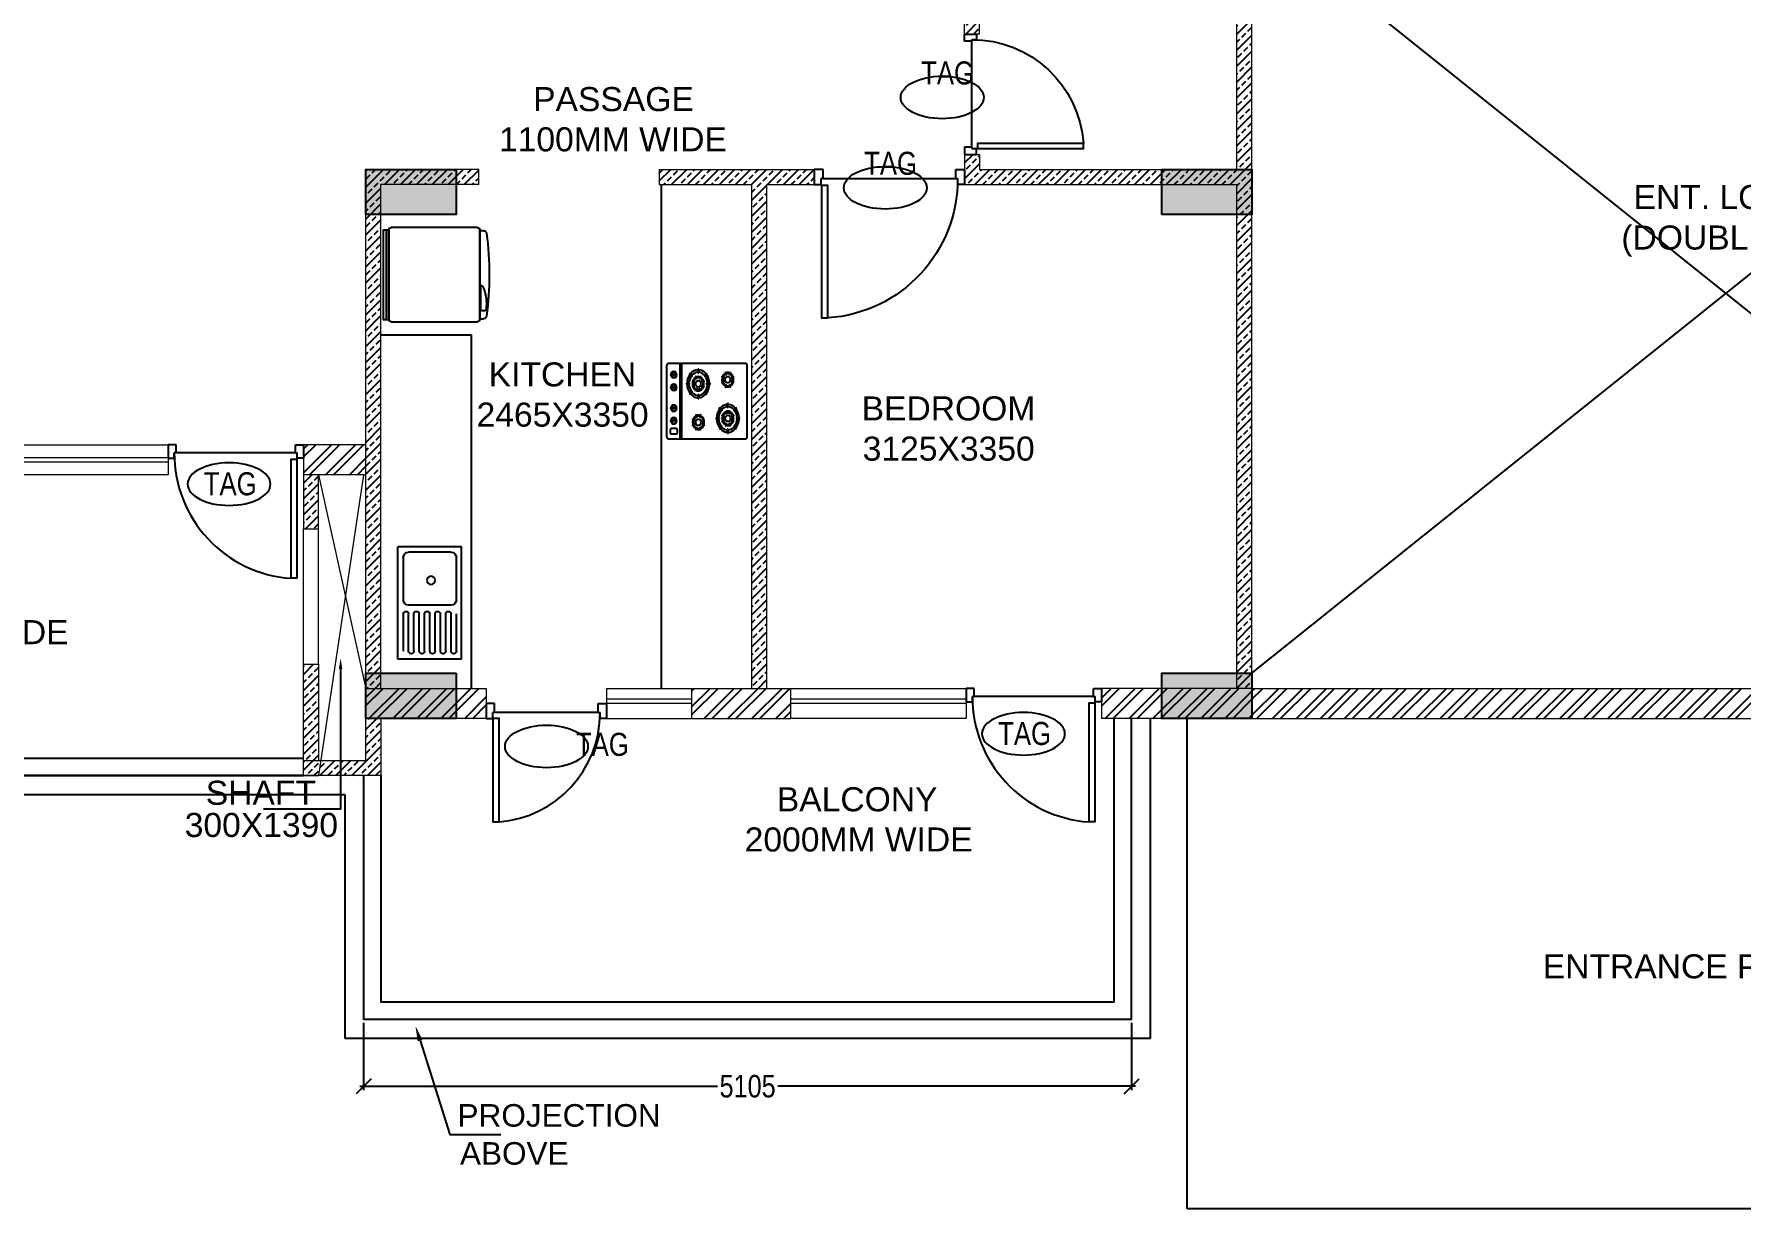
# Model space of a CAD drawing. Header units: millimetres. Extents: x 1255966 to 1543449, y 318653 to 465396.
# Drawn here: x 1392625 to 1403971, y 405778 to 413589 of the extents above; entities that cross this region are included whole.
import ezdxf
from ezdxf.enums import TextEntityAlignment as Align

# ---------------------------------------------------------------- set-up
doc = ezdxf.new("R2010")
doc.units = ezdxf.units.MM
doc.header["$LTSCALE"] = 500
doc.header["$MEASUREMENT"] = 0
doc.linetypes.add('HIDDEN', pattern=[0.375, 0.25, -0.125])
doc.layers.get('Defpoints').update_dxf_attribs({"lineweight": 0})
for name, color, linetype in [('AHC-A-FURNITURE', 2, 'Continuous'), ('Cornice', 252, 'Continuous'), ('DOOR', 8, 'Continuous'), ('FIXTURE', 251, 'Continuous'), ('FIXTURE-KITCHEN', 251, 'Continuous'), ('TEXT-RM NAME', 6, 'Continuous'), ('TOWER AREA COLUMN.', 6, 'Continuous')]:
    doc.layers.add(name, color=color, linetype=linetype)
for name, color, linetype, lineweight in [('CILL', 8, 'Continuous', 13), ('TILE', 252, 'Continuous', 13), ('TOWER COL HATCH', 253, 'Continuous', 20), ('Wall', 2, 'Continuous', 15), ('WIN', 144, 'Continuous', 15)]:
    doc.layers.add(name, color=color, linetype=linetype, lineweight=lineweight)
for name, color, linetype, true_color in [('PROJECTION', 7, 'HIDDEN', 0xff4000), ('RAILING', 7, 'Continuous', 0xadadad), ('STAIR', 7, 'Continuous', 0x3f4f7f)]:
    doc.layers.add(name, color=color, linetype=linetype, true_color=true_color)
doc.styles.add('D50', font='arial.ttf', dxfattribs={"width": 0.8})
doc.styles.add('simplex', font='simplex.shx')
doc.styles.get("Standard").update_dxf_attribs({"font": 'arial.ttf'})
pattern_1 = [(45, (1157523.66, 750672.71), (-53.033009, 53.033009), []), (45, (1157576.69, 750672.71), (-53.033009, 53.033009), [37.5, -18.75])]
pattern_2 = [(45, (1157523.66, 750672.71), (-79.549513, 79.549513), []), (45, (1157576.69, 750672.71), (-79.549513, 79.549513), [])]
pattern_3 = [(45, (1157523.66, 723982.806), (-53.033009, 53.033009), []), (45, (1157576.69, 723982.806), (-53.033009, 53.033009), [37.5, -18.75])]

# ---------------------------------------------------------------- blocks, each defined once
blk = doc.blocks.new('DOOR 900')
at = {"layer": 'DOOR', "ltscale": 100}
for p, q in [((0, 15), (93, 15)), ((0, -40), (0, 15)), ((93, 15), (93, -28)), ((56, -40), (0, -40)), ((93, -28), (56, -28)), ((56, -40), (56, -28)), ((56, -40), (56, -860)), ((56, -860), (0, -860)), ((0, -860), (0, -915)), ((0, -915), (93, -915)), ((56, -860), (56, -872)), ((93, -872), (56, -872)), ((93, -915), (93, -872))]:
    blk.add_line(p, q, dxfattribs=at)
blk.add_lwpolyline([(100, -30), (918, -30), (918, -70), (100, -70)], close=True, dxfattribs=at)
blk.add_arc((60, -12), 860, 269.6845, 356.1038, dxfattribs=at)
blk = doc.blocks.new('DOOR 750')
at = {"layer": 'DOOR', "ltscale": 100}
for p, q in [((0, 730), (100, 730)), ((0, 675), (0, 730)), ((100, 687), (60, 687)), ((60, 675), (60, 687)), ((100, 730), (100, 687)), ((60, 675), (0, 675)), ((60, 675), (60, -15)), ((60, -15), (0, -15)), ((0, -15), (0, -70)), ((0, -70), (100, -70)), ((60, -15), (60, -27)), ((100, -27), (60, -27)), ((100, -70), (100, -27))]:
    blk.add_line(p, q, dxfattribs=at)
blk.add_lwpolyline([(100, -25), (788, -25), (788, 15), (100, 15)], close=True, dxfattribs=at)
at = {"layer": 'DOOR', "linetype": 'Continuous'}
blk.add_arc((62, -41), 728, 4.4383, 90.1592, dxfattribs=at)
at = {"layer": 'Defpoints', "ltscale": 100, "style": 'simplex', "width": 0.8}
blk.add_attdef('D750', (285, 36), '', height=100, dxfattribs=at)
blk = doc.blocks.new('A$C614879CD')
at = {"layer": 'FIXTURE', "ltscale": 0.5}
for p, q in [((450, 794), (0, 794)), ((0, 794), (0, 0)), ((38, 737), (38, 475)), ((75, 737), (75, 475)), ((113, 737), (113, 475)), ((150, 737), (150, 475)), ((188, 737), (188, 475)), ((225, 737), (225, 475)), ((263, 737), (263, 475)), ((300, 737), (300, 475)), ((338, 737), (338, 475)), ((375, 737), (375, 475)), ((413, 737), (413, 475)), ((450, 794), (450, 0)), ((38, 375), (38, 75)), ((375, 413), (75, 413)), ((413, 375), (413, 75)), ((450, 0), (0, 0)), ((375, 38), (75, 38))]:
    blk.add_line(p, q, dxfattribs=at)
blk.add_circle((233, 237), 28.8, dxfattribs=at)
for centre, radius, start, end in [((94, 737), 18.8, 0, 180), ((169, 737), 18.8, 0, 180), ((244, 737), 18.8, 0, 180), ((319, 737), 18.8, 0, 180), ((394, 737), 18.8, 0, 180), ((56, 475), 18.8, 180, 0), ((75, 375), 37.5, 90, 180), ((131, 475), 18.8, 180, 0), ((206, 475), 18.8, 180, 0), ((281, 475), 18.8, 180, 0), ((356, 475), 18.8, 180, 0), ((375, 375), 37.5, 0, 90), ((75, 75), 37.5, 180, 270), ((375, 75), 37.5, 270, 0)]:
    blk.add_arc(centre, radius, start, end, dxfattribs=at)
blk = doc.blocks.new('BURNER')
at = {"layer": 'FIXTURE-KITCHEN'}
for p, q in [((-251, 524), (-251, 12)), ((236, 536), (-236, 536)), ((-217, 507), (-217, 470)), ((-190, 513), (-210, 513)), ((-210, 464), (-190, 464)), ((-182, 470), (-182, 507)), ((-124, 475), (-138, 502)), ((-121, 476), (-136, 502)), ((-40, 475), (-55, 502)), ((-38, 476), (-52, 502)), ((98, 475), (83, 502)), ((100, 476), (86, 502)), ((181, 475), (167, 502)), ((184, 476), (170, 502)), ((251, 12), (251, 524)), ((251, 448), (-251, 448)), ((-251, 448), (-251, 436)), ((-251, 436), (251, 436)), ((-188, 343), (-172, 338)), ((-157, 350), (-163, 363)), ((-151, 352), (-158, 365)), ((-130, 352), (-123, 365)), ((-124, 350), (-117, 363)), ((-109, 338), (-93, 343)), ((62, 364), (44, 379)), ((68, 369), (50, 383)), ((62, 364), (68, 369)), ((68, 344), (84, 339)), ((100, 351), (93, 364)), ((105, 353), (98, 366)), ((112, 383), (112, 404)), ((112, 383), (120, 383)), ((120, 383), (120, 404)), ((127, 353), (133, 366)), ((132, 351), (139, 364)), ((148, 339), (164, 344)), ((164, 369), (182, 383)), ((164, 369), (170, 364)), ((170, 364), (188, 379)), ((251, 436), (251, 448)), ((-190, 339), (-174, 334)), ((-190, 311), (-174, 316)), ((-188, 307), (-172, 312)), ((-163, 287), (-157, 300)), ((-158, 285), (-151, 298)), ((-123, 285), (-130, 298)), ((-117, 287), (-124, 300)), ((-109, 312), (-93, 307)), ((-106, 334), (-90, 339)), ((-106, 316), (-90, 311)), ((44, 329), (18, 329)), ((44, 322), (18, 322)), ((44, 329), (44, 322)), ((62, 287), (44, 272)), ((68, 282), (50, 268)), ((62, 287), (68, 282)), ((68, 307), (84, 312)), ((76, 337), (89, 332)), ((76, 314), (89, 319)), ((93, 287), (100, 300)), ((98, 286), (105, 298)), ((112, 247), (112, 268)), ((112, 268), (120, 268)), ((120, 247), (120, 268)), ((133, 286), (127, 298)), ((139, 287), (132, 300)), ((148, 312), (164, 307)), ((150, 334), (166, 340)), ((150, 317), (166, 312)), ((170, 287), (164, 282)), ((164, 282), (182, 268)), ((170, 287), (188, 272)), ((214, 329), (188, 329)), ((188, 329), (188, 322)), ((214, 322), (188, 322)), ((-212, 133), (-186, 133)), ((-212, 126), (-186, 126)), ((-168, 168), (-186, 182)), ((-186, 126), (-186, 133)), ((-162, 173), (-180, 187)), ((-168, 168), (-162, 173)), ((-148, 138), (-164, 143)), ((-148, 121), (-164, 115)), ((-145, 142), (-161, 148)), ((-145, 116), (-161, 111)), ((-137, 168), (-130, 155)), ((-131, 169), (-125, 157)), ((-118, 208), (-118, 187)), ((-110, 187), (-118, 187)), ((-110, 208), (-110, 187)), ((-96, 169), (-103, 157)), ((-91, 168), (-97, 155)), ((-74, 141), (-87, 136)), ((-74, 118), (-87, 122)), ((-66, 148), (-82, 142)), ((-66, 111), (-82, 116)), ((-66, 173), (-47, 187)), ((-60, 168), (-66, 173)), ((-60, 168), (-41, 182)), ((-42, 133), (-16, 133)), ((-42, 126), (-42, 133)), ((-42, 126), (-16, 126)), ((109, 139), (93, 144)), ((109, 121), (93, 116)), ((111, 143), (95, 148)), ((111, 117), (95, 112)), ((120, 168), (126, 155)), ((125, 170), (132, 157)), ((160, 170), (154, 157)), ((166, 168), (159, 155)), ((190, 148), (174, 143)), ((190, 112), (174, 117)), ((193, 144), (177, 139)), ((193, 116), (177, 121)), ((-236, 0), (236, 0)), ((-168, 91), (-186, 76)), ((-162, 86), (-180, 72)), ((-162, 86), (-168, 91)), ((-130, 104), (-137, 91)), ((-124, 102), (-131, 89)), ((-110, 72), (-118, 72)), ((-118, 72), (-118, 51)), ((-110, 72), (-110, 51)), ((-103, 102), (-96, 89)), ((-97, 104), (-91, 91)), ((-60, 91), (-66, 86)), ((-66, 86), (-47, 72)), ((-60, 91), (-41, 76)), ((126, 105), (120, 92)), ((132, 103), (125, 90)), ((154, 103), (160, 90)), ((159, 105), (166, 92))]:
    blk.add_line(p, q, dxfattribs=at)
for centre, major_axis, start_param, end_param in [((-236, 524), (14.9, 0), 1.570796, 3.141593), ((-210, 507), (-7.44, 0), 4.712389, 6.283185), ((-210, 470), (7.44, 0), 3.141593, 4.712389), ((-190, 507), (-7.44, 0), 3.141593, 4.712389), ((-190, 470), (7.44, 0), -1.570796, 0), ((-130, 489), (23.2, 0), 2.35619449022218, 8.639379797401762), ((-130, 489), (-18, 0), -1.080244, 1.895438), ((-130, 489), (-18, 0), 2.061349, 5.037031), ((-46, 489), (-23.2, 0), 2.356194490162608, 8.639379797342192), ((-46, 489), (-18, 0), -1.080244, 1.895438), ((-46, 489), (-18, 0), 2.061349, 5.037031), ((92, 489), (-23.2, 0), 0.000001, 6.283186), ((92, 489), (18, 0), 2.061349, 5.037031), ((92, 489), (18, 0), -1.080244, 1.895438), ((176, 489), (-23.2, 0), 2.356194490162608, 8.639379797342192), ((176, 489), (18, 0), 2.061349, 5.037031), ((176, 489), (18, 0), -1.080244, 1.895438), ((236, 524), (14.9, 0), 0, 1.570796), ((-140, 325), (53, 0), 2.692222, 2.804642), ((-140, 325), (47.7, 0), 2.025852, 2.685904), ((-140, 325), (-40.9, 0), -1.105433, -0.466102), ((-140, 325), (21.7, 0), 3.331856, 9.615041), ((-140, 325), (-53, 0), -1.234415, -1.121996), ((-140, 325), (-35.6, 0), -1.261939, -1.094578), ((-140, 325), (-47.7, 0), 4.382509, 5.042491), ((-140, 325), (-40.9, 0), 4.392894, 5.032143), ((-140, 325), (-35.6, 0), 4.236469, 4.40383), ((-140, 325), (53, 0), 1.122196, 1.234615), ((-140, 325), (40.9, 0), 0.466209, 1.105693), ((-140, 325), (-47.7, 0), 3.597374, 4.257556), ((-140, 325), (-53, 0), 3.478626, 3.591046), ((116, 326), (-93, 0), -0.740584, -0.044815), ((116, 326), (76.9, 0), 2.410431, 3.087356), ((116, 326), (-98, 0), -0.827933, -0.742864), ((116, 326), (93, 0), 1.615611, 2.31138), ((116, 326), (-76.9, 0), -1.51656, -0.839634), ((116, 326), (47.7, 0), 2.025852, 2.685904), ((116, 326), (40.9, 0), 2.036159, 2.675491), ((116, 326), (53, 0), 1.907177, 2.019597), ((116, 326), (-21.7, 0), 2.35619449012989, 8.639379797309477), ((116, 326), (-35.6, 0), -1.261939, -1.094578), ((116, 326), (47.7, 0), 1.240917, 1.900898), ((116, 326), (40.9, 0), 1.251301, 1.890551), ((116, 326), (-98, 0), 4.669854, 4.754924), ((116, 326), (-93, 0), 3.971805, 4.667574), ((116, 326), (76.9, 0), 0.839634, 1.51656), ((116, 326), (-35.6, 0), 4.236469, 4.40383), ((116, 326), (53, 0), 1.122196, 1.234615), ((116, 326), (-40.9, 0), 3.607802, 4.247285), ((116, 326), (47.7, 0), 0.455781, 1.115964), ((116, 326), (-53, 0), 3.478626, 3.591046), ((116, 326), (-76.9, 0), 3.195829, 3.872755), ((116, 326), (98, 0), 0.742864, 0.827933), ((116, 326), (-93, 0), 3.186407, 3.882176), ((-140, 325), (53, 0), 3.477537, 3.589957), ((-140, 325), (-47.7, 0), -0.330736, 0.329617), ((-140, 325), (-47.7, 0), 0.45457, 1.115278), ((-140, 325), (-40.9, 0), -0.320493, 0.319189), ((-140, 325), (40.9, 0), 3.606391, 4.246486), ((-140, 325), (-35.6, 0), -0.477068, -0.309706), ((-140, 325), (-35.6, 0), 0.308207, 0.475568), ((-140, 325), (-53, 0), 1.121579, 1.233999), ((-140, 325), (35.6, 0), 4.235549, 4.402911), ((-140, 325), (-47.7, 0), 1.240231, 1.901139), ((-140, 325), (-40.9, 0), 1.250502, 1.890831), ((-140, 325), (-35.6, 0), 1.879976, 2.047338), ((-140, 325), (53, 0), -1.234199, -1.121779), ((-140, 325), (40.9, 0), -1.105152, -0.464905), ((-140, 325), (47.7, 0), -1.1155, -0.454663), ((-140, 325), (35.6, 0), 0.30983, 0.477191), ((-140, 325), (-35.6, 0), 2.665901, 2.833262), ((-140, 325), (-40.9, 0), 2.822296, 3.462193), ((-140, 325), (-47.7, 0), 2.811883, 3.47242), ((-140, 325), (53, 0), -0.448447, -0.336028), ((116, 326), (98, 0), 3.099058, 3.184127), ((116, 326), (93, 0), 3.186407, 3.882176), ((116, 326), (-76.9, 0), 0.054236, 0.731162), ((116, 326), (-98, 0), 0.742864, 0.827933), ((116, 326), (-93, 0), 0.830213, 1.525982), ((116, 326), (76.9, 0), 3.981227, 4.658153), ((116, 326), (47.7, 0), 2.810857, 3.47121), ((116, 326), (-47.7, 0), 0.45457, 1.115278), ((116, 326), (40.9, 0), 2.8211, 3.460782), ((116, 326), (-42.4, 0), -0.44937, -0.336951), ((116, 326), (-42.4, 0), 0.335945, 0.448364), ((116, 326), (-40.9, 0), 0.464798, 1.104893), ((116, 326), (-35.6, 0), -0.477068, -0.309706), ((116, 326), (35.6, 0), 3.449799, 3.617161), ((116, 326), (-53, 0), 1.121579, 1.233999), ((116, 326), (35.6, 0), 4.235549, 4.402911), ((116, 326), (47.7, 0), 4.381824, 5.042732), ((116, 326), (40.9, 0), 4.392095, 5.032424), ((116, 326), (98, 0), 4.669854, 4.754924), ((116, 326), (76.9, 0), -1.51656, -0.839634), ((116, 326), (93, 0), -1.525982, -0.830213), ((116, 326), (35.6, 0), -1.261617, -1.094255), ((116, 326), (53, 0), -1.234199, -1.121779), ((116, 326), (-40.9, 0), 2.03644, 2.676687), ((116, 326), (47.7, 0), -1.1155, -0.454663), ((116, 326), (35.6, 0), 0.30983, 0.477191), ((116, 326), (35.6, 0), -0.475692, -0.30833), ((116, 326), (-40.9, 0), 2.822296, 3.462193), ((116, 326), (-47.7, 0), 2.811883, 3.47242), ((116, 326), (53, 0), -0.448447, -0.336028), ((116, 326), (-76.9, 0), 2.410431, 3.087356), ((116, 326), (-98, 0), 2.31366, 2.398729), ((116, 326), (93, 0), -0.740584, -0.044815), ((116, 326), (-98, 0), 3.099058, 3.184127), ((-114, 129), (-98, 0), -0.042535, 0.042535), ((-114, 129), (-93, 0), -0.740584, -0.044815), ((-114, 129), (-93, 0), 0.044815, 0.740584), ((-114, 129), (76.9, 0), 2.410431, 3.087356), ((-114, 129), (76.9, 0), 3.195829, 3.872755), ((-114, 129), (-98, 0), -0.827933, -0.742864), ((-114, 129), (-93, 0), -1.525982, -0.830213), ((-114, 129), (76.9, 0), 1.625033, 2.301958), ((-114, 129), (53, 0), 2.693145, 2.805565), ((-114, 129), (53, 0), 3.478626, 3.591046), ((-114, 129), (-47.7, 0), -0.329709, 0.330828), ((-114, 129), (-47.7, 0), -1.1155, -0.454663), ((-114, 129), (-40.9, 0), -0.319296, 0.3206), ((-114, 129), (-40.9, 0), -1.105152, -0.464905), ((-114, 129), (-40.9, 0), 0.466209, 1.105693), ((-114, 129), (35.6, 0), 2.665901, 2.833262), ((-114, 129), (35.6, 0), 3.451422, 3.618784), ((-114, 129), (-21.7, 0), 2.356194490160643, 8.63937979734023), ((-114, 129), (53, 0), 1.907394, 2.019814), ((-114, 129), (35.6, 0), 1.879976, 2.047338), ((-114, 129), (-47.7, 0), 4.381824, 5.042732), ((-114, 129), (40.9, 0), 1.250502, 1.890831), ((-114, 129), (-98, 0), 4.669854, 4.754924), ((-114, 129), (93, 0), 0.830213, 1.525982), ((-114, 129), (-76.9, 0), 3.981227, 4.658153), ((-114, 129), (-35.6, 0), 4.235549, 4.402911), ((-114, 129), (53, 0), 1.121579, 1.233999), ((-114, 129), (40.9, 0), 0.464798, 1.104893), ((-114, 129), (-40.9, 0), 2.036159, 2.675491), ((-114, 129), (47.7, 0), 0.45457, 1.115278), ((-114, 129), (-35.6, 0), 3.449799, 3.617161), ((-114, 129), (-35.6, 0), 2.664525, 2.831886), ((-114, 129), (42.4, 0), 0.335945, 0.448364), ((-114, 129), (40.9, 0), -0.320493, 0.319189), ((-114, 129), (-42.4, 0), 2.692222, 2.804642), ((-114, 129), (47.7, 0), -0.330736, 0.329617), ((-114, 129), (-76.9, 0), 3.195829, 3.872755), ((-114, 129), (-76.9, 0), 2.410431, 3.087356), ((-114, 129), (98, 0), 0.742864, 0.827933), ((-114, 129), (93, 0), 0.044815, 0.740584), ((-114, 129), (93, 0), -0.740584, -0.044815), ((-114, 129), (98, 0), -0.042535, 0.042535), ((143, 130), (53, 0), 2.693145, 2.805565), ((143, 130), (53, 0), 3.478626, 3.591046), ((143, 130), (47.7, 0), 2.811883, 3.47242), ((143, 130), (47.7, 0), 2.026092, 2.68693), ((143, 130), (40.9, 0), 2.822296, 3.462193), ((143, 130), (40.9, 0), 2.03644, 2.676687), ((143, 130), (-40.9, 0), 0.466209, 1.105693), ((143, 130), (35.6, 0), 2.665901, 2.833262), ((143, 130), (35.6, 0), 3.451422, 3.618784), ((143, 130), (21.7, 0), 3.331856, 9.615041), ((143, 130), (53, 0), 1.907394, 2.019814), ((143, 130), (-35.6, 0), -1.261617, -1.094255), ((143, 130), (47.7, 0), 1.240231, 1.901139), ((143, 130), (40.9, 0), 1.250502, 1.890831), ((143, 130), (-35.6, 0), 4.235549, 4.402911), ((143, 130), (-53, 0), 4.263172, 4.375591), ((143, 130), (-40.9, 0), 3.606391, 4.246486), ((143, 130), (40.9, 0), -1.105433, -0.466102), ((143, 130), (47.7, 0), 0.45457, 1.115278), ((143, 130), (35.6, 0), 0.308207, 0.475568), ((143, 130), (35.6, 0), -0.477068, -0.309706), ((143, 130), (-40.9, 0), 2.8211, 3.460782), ((143, 130), (47.7, 0), -0.330736, 0.329617), ((143, 130), (-53, 0), 3.477537, 3.589957), ((143, 130), (-53, 0), 2.692222, 2.804642), ((-236, 12), (14.9, 0), 3.141593, 4.712389), ((-114, 129), (98, 0), 3.884456, 3.969525), ((-114, 129), (-93, 0), 0.830213, 1.525982), ((-114, 129), (76.9, 0), 3.981227, 4.658153), ((-114, 129), (-47.7, 0), 0.455781, 1.115964), ((-114, 129), (53, 0), 4.263788, 4.376208), ((-114, 129), (-35.6, 0), 1.094876, 1.262238), ((-114, 129), (47.7, 0), 4.382509, 5.042491), ((-114, 129), (40.9, 0), 4.392894, 5.032143), ((-114, 129), (98, 0), 4.669854, 4.754924), ((-114, 129), (-76.9, 0), 1.625033, 2.301958), ((-114, 129), (93, 0), -1.525982, -0.830213), ((-114, 129), (35.6, 0), -1.261939, -1.094578), ((-114, 129), (53, 0), -1.234415, -1.121996), ((-114, 129), (47.7, 0), -1.115741, -0.455689), ((-114, 129), (-98, 0), 2.31366, 2.398729), ((143, 130), (47.7, 0), 3.597374, 4.257556), ((143, 130), (-53, 0), 1.122196, 1.234615), ((143, 130), (-35.6, 0), 1.094876, 1.262238), ((143, 130), (47.7, 0), 4.382509, 5.042491), ((143, 130), (-40.9, 0), 1.251301, 1.890551), ((143, 130), (-35.6, 0), 1.879653, 2.047015), ((143, 130), (-53, 0), 1.907177, 2.019597), ((143, 130), (47.7, 0), -1.115741, -0.455689), ((236, 12), (-14.9, 0), 1.570796, 3.141593)]:
    blk.add_ellipse(centre, major_axis=major_axis, ratio=0.8, start_param=start_param, end_param=end_param, dxfattribs=at)
blk = doc.blocks.new('FRIDGE')
at = {"layer": 'FIXTURE-KITCHEN'}
for p, q in [((-313, 0), (313, 0)), ((-308, 0), (-308, 25)), ((308, 0), (-308, 0)), ((-253, 36), (-253, 13)), ((-247, 8), (-82, 8)), ((308, 25), (308, 0)), ((-330, -620), (-330, -17)), ((330, -17), (330, -620)), ((313, -636), (-313, -636)), ((312, -656), (-313, -656))]:
    blk.add_line(p, q, dxfattribs=at)
blk.add_lwpolyline([(-313, -636), (312, -636), (312, -676), (-313, -676)], close=True, dxfattribs=at)
for centre, radius, start, end in [((-286, 25), 22, 97.6623, 180), ((0, -2101), 2167, 82.3377, 97.6623), ((-247, 36), 5.5, 99.4744, 180), ((-247, 13), 5.5, 180, 270), ((-201, -240), 286, 64.986, 99.4744), ((-82, 13), 5.5, 270, 64.986), ((286, 25), 22, 0, 82.3377), ((-313, -17), 16.5, 90, 180), ((313, -17), 16.5, 0, 90), ((-313, -620), 16.5, 180, 270), ((313, -620), 16.5, 270, 0)]:
    blk.add_arc(centre, radius, start, end, dxfattribs=at)
blk = doc.blocks.new('_Oblique')
at = {"color": 0, "linetype": 'ByBlock', "lineweight": -2}
blk.add_line((-0.5, -0.5), (0.5, 0.5), dxfattribs=at)

msp = doc.modelspace()

# ---------------------------------------------------------------- hatches: boundary and pattern name
at = {"layer": 'AHC-A-FURNITURE', "ltscale": 50, "true_color": 0x5b5b5b}
h = msp.add_hatch(dxfattribs=at)
h.set_pattern_fill('ANSI33', color=251, scale=300)
h.set_pattern_definition(pattern_1)
h.paths.add_polyline_path([(1398910.6, 414418.9), (1398810.6, 414418.9), (1398810.6, 413588.9), (1398890.6, 413588.9), (1398910.6, 413588.9)])
h = msp.add_hatch(dxfattribs=at)
h.set_pattern_fill('ANSI33', color=251, scale=300)
h.set_pattern_definition(pattern_1)
h.paths.add_polyline_path([(1400720.6, 414418.9), (1400620.6, 414418.9), (1400620.6, 412688.9), (1398910.6, 412688.9), (1398910.6, 412788.9), (1398810.6, 412788.9), (1398810.6, 412688.9), (1398810.6, 412588.9), (1400620.6, 412588.9), (1400620.6, 409238.9), (1400620.6, 409238.9), (1400720.6, 409238.9)])
h = msp.add_hatch(dxfattribs=at)
h.set_pattern_fill('ANSI33', color=251, scale=300)
h.set_pattern_definition(pattern_1)
h.paths.add_polyline_path([(1395580.6, 412688.9), (1394830.6, 412688.9), (1394830.6, 409238.9), (1394930.6, 409238.9), (1394930.6, 412588.9), (1395580.6, 412588.9)])
h = msp.add_hatch(dxfattribs=at)
h.set_pattern_fill('ANSI33', color=251, scale=300)
h.set_pattern_definition(pattern_1)
h.paths.add_polyline_path([(1397810.6, 412688.9), (1396780.6, 412688.9), (1396780.6, 412588.9), (1397395.6, 412588.9), (1397395.6, 409238.9), (1397495.6, 409238.9), (1397495.6, 412588.9), (1397810.6, 412588.9)])
h = msp.add_hatch(dxfattribs=at)
h.set_pattern_fill('ANSI32', color=251, scale=300)
h.set_pattern_definition(pattern_2)
h.paths.add_polyline_path([(1394830.6, 410858.9), (1394415.6, 410858.9), (1394415.6, 410768.9), (1394415.6, 410658.9), (1394830.6, 410658.9)])
h = msp.add_hatch(dxfattribs=at)
h.set_pattern_fill('ANSI33', color=251, scale=300)
h.set_pattern_definition(pattern_3)
h.paths.add_polyline_path([(1394515.6, 410658.9), (1394415.6, 410658.9), (1394415.6, 410298.9), (1394515.6, 410298.9)])
h = msp.add_hatch(dxfattribs=at)
h.set_pattern_fill('ANSI33', color=251, scale=300)
h.set_pattern_definition(pattern_3)
h.paths.add_polyline_path([(1394515.6, 409398.9), (1394415.6, 409398.9), (1394415.6, 408658.9), (1394515.6, 408658.9)])
h = msp.add_hatch(dxfattribs=at)
h.set_pattern_fill('ANSI32', color=251, scale=300)
h.set_pattern_definition(pattern_2)
h.paths.add_polyline_path([(1395630.6, 409238.9), (1394830.6, 409238.9), (1394830.6, 409038.9), (1395630.6, 409038.9), (1395630.6, 409138.9)])
h = msp.add_hatch(dxfattribs=at)
h.set_pattern_fill('ANSI32', color=251, scale=300)
h.set_pattern_definition(pattern_2)
h.paths.add_polyline_path([(1397655.6, 409238.9), (1396995.6, 409238.9), (1396995.6, 409038.9), (1397655.6, 409038.9)])
h = msp.add_hatch(dxfattribs=at)
h.set_pattern_fill('ANSI32', color=251, scale=300)
h.set_pattern_definition([(45, (1157523.66, 723982.81), (-79.549513, 79.549513), []), (45, (1157576.69, 723982.81), (-79.549513, 79.549513), [])])
h.paths.add_polyline_path([(1399720.6, 409238.9), (1400720.6, 409238.9), (1400720.6, 409038.9), (1399720.6, 409038.9)])
h = msp.add_hatch(dxfattribs=at)
h.set_pattern_fill('ANSI33', color=251, scale=300)
h.set_pattern_definition(pattern_1)
h.paths.add_polyline_path([(1394930.6, 408658.9), (1394515.6, 408658.9), (1394515.6, 408758.9), (1394830.6, 408758.9), (1394830.6, 409038.9), (1394930.6, 409038.9)])
at = {"layer": 'TOWER COL HATCH'}
h = msp.add_hatch(color=253, dxfattribs=at)
h.dxf.hatch_style = 1
h.paths.add_polyline_path([(1395430.6, 412688.9), (1395430.6, 412388.9), (1394830.6, 412388.9), (1394830.6, 412688.9)])
h = msp.add_hatch(color=253, dxfattribs=at)
h.dxf.hatch_style = 1
h.paths.add_polyline_path([(1400120.6, 412388.9), (1400120.6, 412688.9), (1400720.6, 412688.9), (1400720.6, 412388.9)])
h = msp.add_hatch(color=253, dxfattribs=at)
h.dxf.hatch_style = 1
h.paths.add_polyline_path([(1395430.6, 409338.9), (1395430.6, 409038.9), (1394830.6, 409038.9), (1394830.6, 409338.9)])
h = msp.add_hatch(color=253, dxfattribs=at)
h.dxf.hatch_style = 1
h.paths.add_polyline_path([(1400720.6, 409338.9), (1400720.6, 409038.9), (1400120.6, 409038.9), (1400120.6, 409338.9)])

# ---------------------------------------------------------------- linework, layer by layer
at = {"color": 5, "ltscale": 50, "true_color": 0x0000ff}
for p, q in [((1399920.6, 407038.9), (1399920.6, 409038.9)), ((1394415.6, 408658.9), (1389750.6, 408658.9)), ((1394815.6, 408658.9), (1394815.6, 407038.9)), ((1394815.6, 407038.9), (1399920.6, 407038.9))]:
    msp.add_line(p, q, dxfattribs=at)
at = {"linetype": 'HIDDEN', "ltscale": 50}
for p, q in [((1394815.6, 407013.9), (1394815.6, 406567.7)), ((1399920.6, 407013.9), (1399920.6, 406567.7))]:
    msp.add_line(p, q, dxfattribs=at)
at = {"ltscale": 50}
for p, q in [((1394790.6, 406592.7), (1397168.1, 406592.7)), ((1399945.6, 406592.7), (1397568.1, 406592.7))]:
    msp.add_line(p, q, dxfattribs=at)
msp.add_lwpolyline([(1395190.4, 406897.7), (1395388.5, 406273), (1395727.3, 406273)], dxfattribs=at)
at = {"linetype": 'Continuous'}
for centre, major_axis in [((1398662, 413167.7), (275.7, 0)), ((1398283.3, 412566.9), (275.7, 0)), ((1396031.2, 408852.6), (-275.7, 0))]:
    msp.add_ellipse(centre, major_axis=major_axis, ratio=0.5128849, dxfattribs=at)
at = {"linetype": 'Continuous', "extrusion": (0, 0, -1)}
for centre in [(1393921.1, 410597.1), (1399201.7, 408936.9)]:
    msp.add_ellipse(centre, major_axis=(275.7, 0), ratio=0.5128849, dxfattribs=at)
at = {"ltscale": 50}
msp.add_solid([(1395174.5, 406892.6), (1395160.2, 406993), (1395206.3, 406902.7)], dxfattribs=at)
at = {"layer": 'AHC-A-FURNITURE', "color": 251, "linetype": 'Continuous', "ltscale": 50, "true_color": 0x5b5b5b}
for p, q in [((1400720.6, 409219.5), (1400740, 409238.9)), ((1400720.6, 409060.4), (1400899.1, 409238.9)), ((1400720.6, 409166.5), (1400793, 409238.9)), ((1400752.1, 409038.9), (1400952.1, 409238.9)), ((1400858.2, 409038.9), (1401058.2, 409238.9)), ((1400911.2, 409038.9), (1401111.2, 409238.9)), ((1401017.3, 409038.9), (1401217.3, 409238.9)), ((1401070.3, 409038.9), (1401270.3, 409238.9)), ((1401176.4, 409038.9), (1401376.4, 409238.9)), ((1401229.4, 409038.9), (1401429.4, 409238.9)), ((1401335.5, 409038.9), (1401535.5, 409238.9)), ((1401388.5, 409038.9), (1401588.5, 409238.9)), ((1401494.6, 409038.9), (1401694.6, 409238.9)), ((1401547.6, 409038.9), (1401747.6, 409238.9)), ((1401653.7, 409038.9), (1401853.7, 409238.9)), ((1401706.7, 409038.9), (1401906.7, 409238.9)), ((1401812.8, 409038.9), (1402012.8, 409238.9)), ((1401865.8, 409038.9), (1402065.8, 409238.9)), ((1401971.9, 409038.9), (1402171.9, 409238.9)), ((1402024.9, 409038.9), (1402224.9, 409238.9)), ((1402131, 409038.9), (1402331, 409238.9)), ((1402184, 409038.9), (1402384, 409238.9)), ((1402290.1, 409038.9), (1402490.1, 409238.9)), ((1402343.1, 409038.9), (1402543.1, 409238.9)), ((1402449.2, 409038.9), (1402649.2, 409238.9)), ((1402502.2, 409038.9), (1402702.2, 409238.9)), ((1402608.3, 409038.9), (1402808.3, 409238.9)), ((1402661.3, 409038.9), (1402861.3, 409238.9)), ((1402767.4, 409038.9), (1402967.4, 409238.9)), ((1402820.4, 409038.9), (1403020.4, 409238.9)), ((1402926.5, 409038.9), (1403126.5, 409238.9)), ((1402979.5, 409038.9), (1403179.5, 409238.9)), ((1403085.6, 409038.9), (1403285.6, 409238.9)), ((1403138.6, 409038.9), (1403338.6, 409238.9)), ((1403244.7, 409038.9), (1403444.7, 409238.9)), ((1403297.7, 409038.9), (1403497.7, 409238.9)), ((1403403.8, 409038.9), (1403603.8, 409238.9)), ((1403456.8, 409038.9), (1403656.8, 409238.9)), ((1403562.9, 409038.9), (1403762.9, 409238.9)), ((1403615.9, 409038.9), (1403815.9, 409238.9)), ((1403722, 409038.9), (1403922, 409238.9)), ((1403775, 409038.9), (1403975, 409238.9)), ((1403881.1, 409038.9), (1404081.1, 409238.9)), ((1403934.1, 409038.9), (1404134.1, 409238.9))]:
    msp.add_line(p, q, dxfattribs=at)
at = {"layer": 'CILL'}
for p, q in [((1394415.6, 409398.9), (1394415.6, 410298.9)), ((1394515.6, 409398.9), (1394515.6, 410298.9))]:
    msp.add_line(p, q, dxfattribs=at)
at = {"layer": 'Cornice', "linetype": 'HIDDEN', "ltscale": 300}
for p, q in [((1400720.6, 409338.9), (1407020.6, 414388.9)), ((1400720.6, 414388.9), (1407020.6, 409338.9))]:
    msp.add_line(p, q, dxfattribs=at)
at = {"layer": 'FIXTURE-KITCHEN'}
for p, q in [((1396795.6, 409238.9), (1396795.6, 412588.9)), ((1394930.6, 411588.9), (1395530.6, 411588.9)), ((1395530.6, 411588.9), (1395530.6, 409238.9))]:
    msp.add_line(p, q, dxfattribs=at)
at = {"layer": 'PROJECTION', "ltscale": 50}
for p, q in [((1400045.6, 406913.9), (1400045.6, 409038.9)), ((1389875.6, 408533.9), (1394690.6, 408533.9)), ((1394690.6, 408533.9), (1394690.6, 406913.9)), ((1394690.6, 406913.9), (1400045.6, 406913.9))]:
    msp.add_line(p, q, dxfattribs=at)
at = {"layer": 'RAILING', "color": 36, "true_color": 0x7f4010}
for p, q in [((1389750.6, 408773.9), (1394415.6, 408773.9)), ((1389750.6, 408658.9), (1394415.6, 408658.9))]:
    msp.add_line(p, q, dxfattribs=at)
for points in [[(1394815.6, 408658.9), (1394815.6, 407038.9), (1399920.6, 407038.9), (1399920.6, 409038.9)], [(1394930.6, 408658.9), (1394930.6, 407153.9), (1399805.6, 407153.9), (1399805.6, 409038.9)], [(1395030.6, 409038.9), (1395030.6, 409038.9)], [(1395145.6, 409038.9), (1395145.6, 409038.9)]]:
    msp.add_lwpolyline(points, dxfattribs=at)
at = {"layer": 'STAIR'}
for p, q in [((1400290.6, 405777.9), (1400290.6, 409038.9)), ((1407450.6, 405777.9), (1400290.6, 405777.9))]:
    msp.add_line(p, q, dxfattribs=at)
at = {"layer": 'TEXT-RM NAME'}
msp.add_lwpolyline([(1394662.5, 409368.6), (1394662.5, 408436.3), (1394151, 408436.3)], dxfattribs=at)
msp.add_solid([(1394650.9, 409368.6), (1394662.5, 409438.6), (1394674.2, 409368.6)], dxfattribs=at)
at = {"layer": 'TILE', "linetype": 'HIDDEN', "ltscale": 45}
for p, q in [((1394515.6, 410658.9), (1394830.6, 409238.9)), ((1394815.6, 410658.9), (1394515.6, 408658.9))]:
    msp.add_line(p, q, dxfattribs=at)
at = {"layer": 'TOWER AREA COLUMN.'}
for points in [[(1395430.6, 412688.9), (1395430.6, 412388.9), (1394830.6, 412388.9), (1394830.6, 412688.9)], [(1400120.6, 412388.9), (1400120.6, 412688.9), (1400720.6, 412688.9), (1400720.6, 412388.9)], [(1395430.6, 409338.9), (1395430.6, 409038.9), (1394830.6, 409038.9), (1394830.6, 409338.9)], [(1400720.6, 409338.9), (1400720.6, 409038.9), (1400120.6, 409038.9), (1400120.6, 409338.9)]]:
    msp.add_lwpolyline(points, close=True, dxfattribs=at)
at = {"layer": 'Wall'}
for p, q in [((1400720.6, 409038.9), (1400720.6, 414618.9)), ((1398810.6, 413588.9), (1398810.6, 414418.9)), ((1398910.6, 413588.9), (1398910.6, 414418.9)), ((1400620.6, 412688.9), (1400620.6, 414418.9)), ((1398910.6, 413588.9), (1398810.6, 413588.9)), ((1398810.6, 412788.9), (1398910.6, 412788.9)), ((1398810.6, 412788.9), (1398810.6, 412688.9)), ((1398910.6, 412788.9), (1398910.6, 412688.9)), ((1394830.6, 409238.9), (1394830.6, 412688.9)), ((1395580.6, 412688.9), (1394830.6, 412688.9)), ((1395580.6, 412588.9), (1395580.6, 412688.9)), ((1396780.6, 412688.9), (1397810.6, 412688.9)), ((1396780.6, 412688.9), (1396780.6, 412588.9)), ((1397810.6, 412688.9), (1397810.6, 412588.9)), ((1398810.6, 412688.9), (1398810.6, 412688.9)), ((1398810.6, 412588.9), (1398810.6, 412688.9)), ((1398910.6, 412688.9), (1400620.6, 412688.9)), ((1394930.6, 409238.9), (1394930.6, 412588.9)), ((1395580.6, 412588.9), (1394930.6, 412588.9)), ((1396780.6, 412588.9), (1397395.6, 412588.9)), ((1397395.6, 409238.9), (1397395.6, 412588.9)), ((1397495.6, 409238.9), (1397495.6, 412588.9)), ((1397495.6, 412588.9), (1397810.6, 412588.9)), ((1398810.6, 412588.9), (1400620.6, 412588.9)), ((1400620.6, 409238.9), (1400620.6, 412588.9)), ((1394415.6, 410858.9), (1394415.6, 410658.9)), ((1394830.6, 410858.9), (1394415.6, 410858.9)), ((1394830.6, 410658.9), (1394415.6, 410658.9)), ((1394415.6, 409398.9), (1394515.6, 409398.9)), ((1394415.6, 408658.9), (1394415.6, 409398.9)), ((1394515.6, 409398.9), (1394515.6, 408758.9)), ((1394830.6, 409238.9), (1395630.6, 409238.9)), ((1395630.6, 409238.9), (1395630.6, 409038.9)), ((1396995.6, 409238.9), (1397655.6, 409238.9)), ((1396995.6, 409238.9), (1396995.6, 409038.9)), ((1397655.6, 409038.9), (1397655.6, 409238.9)), ((1400720.6, 409238.9), (1399720.6, 409238.9)), ((1399720.6, 409238.9), (1399720.6, 409038.9)), ((1394830.6, 409038.9), (1394830.6, 409038.9)), ((1395630.6, 409038.9), (1394830.6, 409038.9)), ((1396995.6, 409038.9), (1397655.6, 409038.9)), ((1400720.6, 409038.9), (1399720.6, 409038.9)), ((1394415.6, 408658.9), (1394515.6, 408658.9))]:
    msp.add_line(p, q, dxfattribs=at)
at = {"layer": 'Wall', "linetype": 'Continuous'}
for p, q in [((1400720.6, 409238.9), (1407020.6, 409238.9)), ((1400720.6, 409038.9), (1407020.6, 409038.9))]:
    msp.add_line(p, q, dxfattribs=at)
at = {"layer": 'Wall'}
msp.add_lwpolyline([(1394415.6, 410298.9), (1394515.6, 410298.9), (1394515.6, 410658.9), (1394415.6, 410658.9)], close=True, dxfattribs=at)
msp.add_lwpolyline([(1394930.6, 408658.9), (1394415.6, 408658.9), (1394415.6, 408758.9), (1394830.6, 408758.9), (1394830.6, 409038.9), (1394930.6, 409038.9), (1394930.6, 408658.9)], dxfattribs=at)
at = {"layer": 'WIN'}
for p, q in [((1396430.6, 409238.9), (1396995.6, 409238.9)), ((1396430.6, 409238.9), (1396430.6, 409038.9)), ((1397655.6, 409238.9), (1398820.6, 409238.9)), ((1398820.6, 409238.9), (1398820.6, 409038.9)), ((1396430.6, 409168.9), (1396995.6, 409168.9)), ((1396995.6, 409138.9), (1396430.6, 409138.9)), ((1397655.6, 409168.9), (1398820.6, 409168.9)), ((1398820.6, 409138.9), (1397655.6, 409138.9)), ((1396430.6, 409038.9), (1396995.6, 409038.9)), ((1398820.6, 409038.9), (1397655.6, 409038.9))]:
    msp.add_line(p, q, dxfattribs=at)
for points in [[(1392350.6, 410858.9), (1393515.6, 410858.9), (1393515.6, 410658.9), (1392350.6, 410658.9)], [(1392350.6, 410773.9), (1393515.6, 410773.9), (1393515.6, 410743.9), (1392350.6, 410743.9)]]:
    msp.add_lwpolyline(points, close=True, dxfattribs=at)

# ---------------------------------------------------------------- block references
at = {"ltscale": 50, "xscale": 100, "yscale": 100, "zscale": 100, "rotation": 180}
msp.add_blockref('_Oblique', (1394815.6, 406592.7), dxfattribs=at)
at = {"ltscale": 50, "xscale": 100, "yscale": 100, "zscale": 100}
msp.add_blockref('_Oblique', (1399920.6, 406592.7), dxfattribs=at)
at = {"layer": 'DOOR', "extrusion": (0, 0, -1)}
for p, xscale, yscale, zscale, rotation in [((-1398810.6, 412801.8), 0.8602150537634409, 0.8602150537634409, -0.8602150537634409, 180), ((-1397826.8, 412688.9), 1.075268817204303, 1.075268817204303, -1.075268817204303, 270), ((-1394401.1, 410858.9), -0.9677419354838984, 0.9677419354838984, -0.9677419354838984, 90), ((-1399706.1, 409238.9), -0.9677419354838984, 0.9677419354838984, -0.9677419354838984, 90)]:
    msp.add_blockref('DOOR 900', p, dxfattribs=dict(at, xscale=xscale, yscale=yscale, zscale=zscale, rotation=rotation))
at = {"layer": 'DOOR', "rotation": 270}
msp.add_blockref('DOOR 750', (1395700.6, 409138.9), dxfattribs=at)
at = {"layer": 'FIXTURE-KITCHEN', "extrusion": (0, 0, -1), "xscale": 0.9500000000000188, "yscale": 0.9500000000000188, "zscale": -0.9500000000000184, "rotation": 90}
msp.add_blockref('FRIDGE', (-1395587.9, 411989.4), dxfattribs=at)
at = {"layer": 'FIXTURE-KITCHEN', "rotation": 90}
msp.add_blockref('BURNER', (1397365.9, 411147.9), dxfattribs=at)
at = {"layer": 'FIXTURE-KITCHEN', "xscale": -0.9405, "yscale": 0.9405, "zscale": 0.9405, "rotation": 180}
msp.add_blockref('A$C614879CD', (1395044, 410180), dxfattribs=at)

# ---------------------------------------------------------------- texts
at = {"ltscale": 50, "insert": (1397368.1, 406592.7), "char_height": 150, "attachment_point": 5, "style": 'D50'}
msp.add_mtext('\\A1;5105', dxfattribs=at)
at = {"width": 0.8}
for p in [(1398697.5, 413330.8), (1398318.7, 412730), (1393928.9, 410599.2), (1399209.5, 408938.9), (1396402.8, 408866.6)]:
    msp.add_attdef('TAG', text='', height=153.1, dxfattribs=at).set_placement(p, align=Align.MIDDLE_CENTER)
at = {"layer": 'TEXT-RM NAME'}
for s, p in [('PASSAGE', (1395942.4, 413076.8)), ('1100MM WIDE', (1395715.4, 412809.4)), ('KITCHEN', (1395646.7, 411246.2)), ('BEDROOM', (1398126.1, 411020.2)), ('2465X3350', (1395566.5, 410978.9)), ('3125X3350', (1398133.1, 410752.9)), ('2000MM WIDE', (1391339.4, 409532.5)), ('BALCONY', (1397562.2, 408421.5)), ('2000MM WIDE', (1397348.8, 408154.1))]:
    msp.add_text(s, height=160, rotation=360, dxfattribs=at).set_placement(p)
for s, height, p in [('ENT. LOBBY', 160, (1403257.6, 412426)), ('(DOUBLE HT.)', 160, (1403176.1, 412156.5)), ('SHAFT', 160, (1393766.3, 408464.6)), ('300X1390', 160, (1393626.4, 408250.6)), ('ENTRANCE PORCH', 160, (1402653.7, 407310.5)), ('PROJECTION', 150, (1395440, 406324.4)), ('ABOVE', 150, (1395456.1, 406071.7))]:
    msp.add_text(s, height=height, dxfattribs=at).set_placement(p)

doc.saveas('drawing.dxf')
